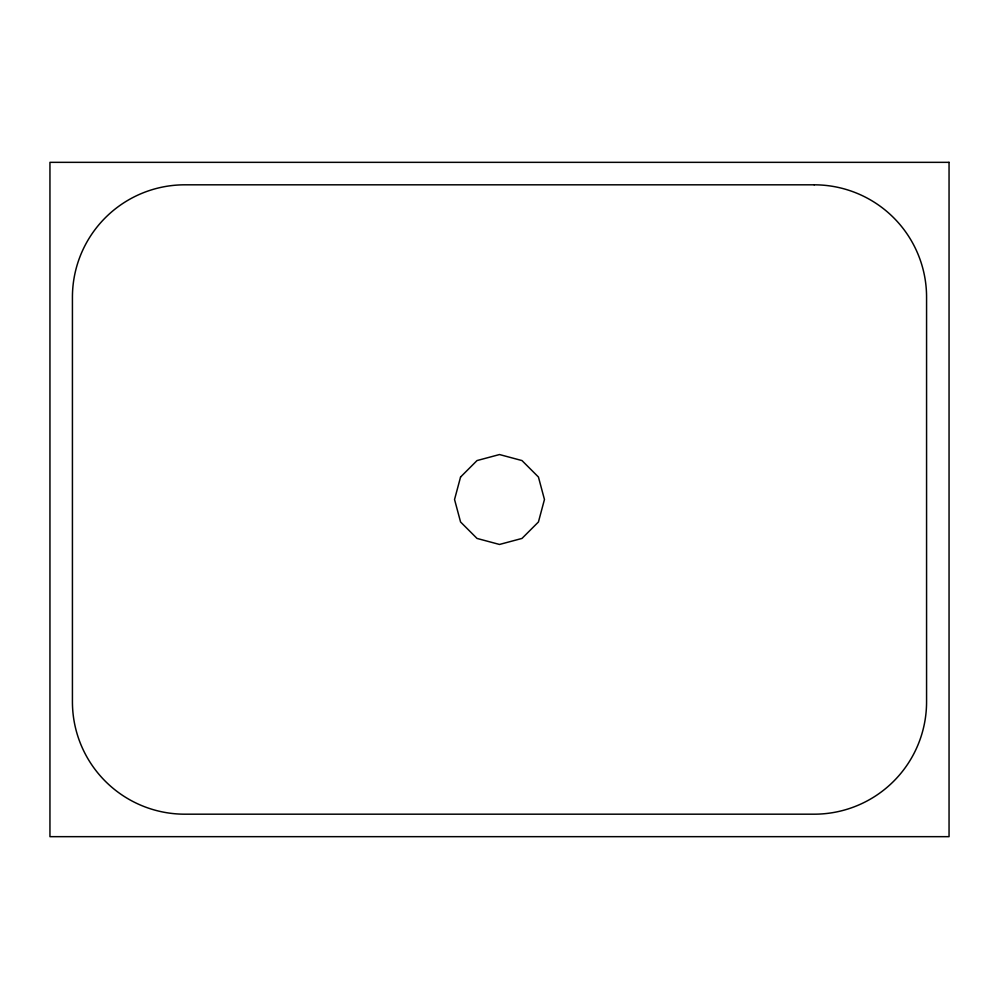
<?xml version="1.0" encoding="UTF-8"?>
<svg xmlns="http://www.w3.org/2000/svg" width="999" height="999" viewBox="0 0 999 999"><rect width="100%" height="100%" fill="white"/><g stroke="black" fill="none" stroke-linecap="round" stroke-linejoin="round"><path stroke-width="1.5" d="M460.564 477.023L454.545 499.5L460.564 521.977L477.023 538.436L499.5 544.455L521.977 538.436L538.436 521.977L544.455 499.5L538.436 477.023L521.977 460.564L499.5 454.545L477.023 460.564L460.564 477.023M949.05 162.338L49.95 162.338L49.95 836.663L949.05 836.663L949.05 162.338M814.185 184.815L184.815 184.815A112.388 112.388 0 0 0 72.427 297.202L72.427 701.798A112.388 112.388 0 0 0 184.815 814.185L814.185 814.185A112.388 112.388 0 0 0 926.572 701.798L926.572 297.202A112.388 112.388 0 0 0 814.185 184.815"/></g></svg>
